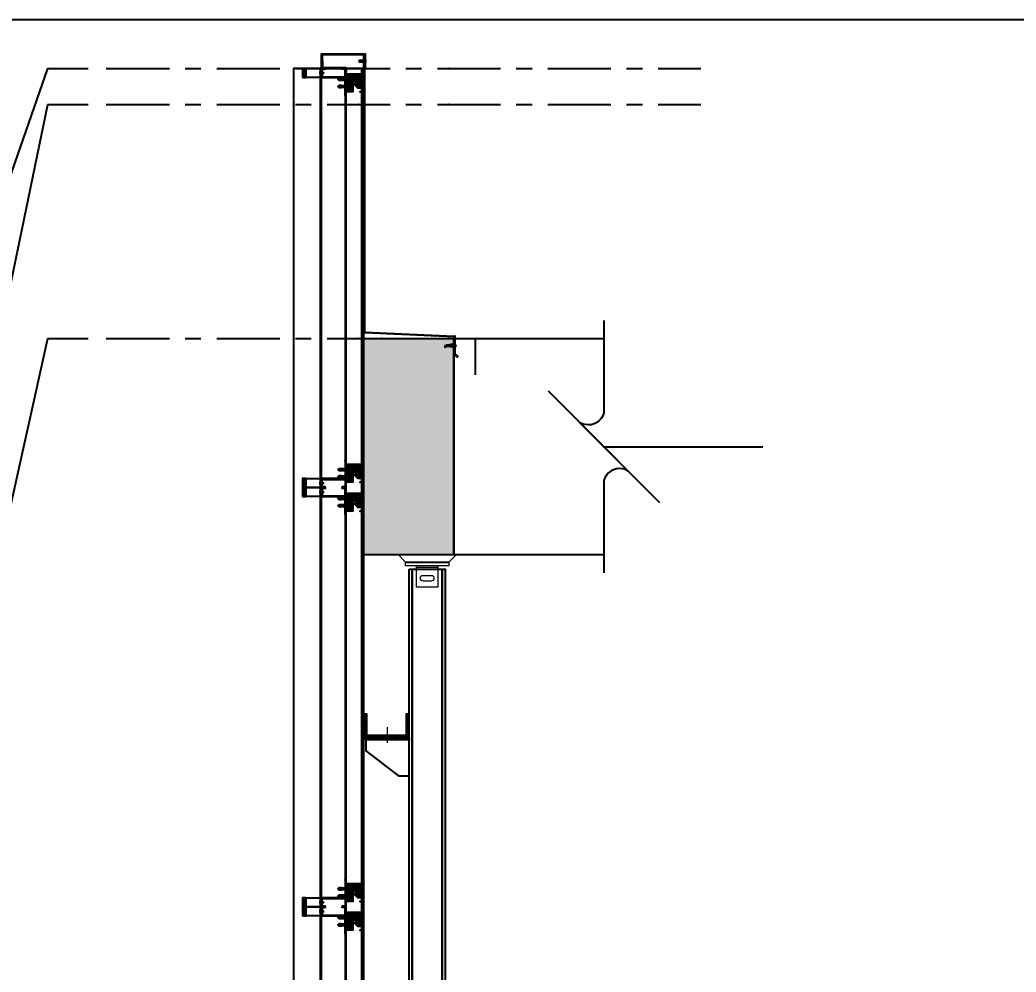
# Model space of a CAD drawing. Header units: millimetres. Extents: x -4391136 to -1798569, y -886572 to -291056.
# Drawn here: x -2178873 to -2176109, y -383498 to -380856 of the extents above; entities that cross this region are included whole.
import ezdxf

# ---------------------------------------------------------------- set-up
doc = ezdxf.new("R2010")
doc.units = ezdxf.units.MM
doc.set_wipeout_variables(frame=1)
for name, pattern in [('CENTER', [50.8, 31.75, -6.35, 6.35, -6.35]), ('TA_GL_000.70000', [1.925, 0.7, -0.175, 0.175, -0.175, 0.7]), ('TA_HL_001.00000', [6.5, 3.55, -2.95]), ('XKITLINE00', [0])]:
    doc.linetypes.add(name, pattern=pattern)
for name, color, linetype, plot in [('000 - 0_SYM_DWG_BREAKER_DEF_SUB', 7, 'Continuous', False), ('000 - H I D D E N', 7, 'Continuous', False), ('000 - STRUCTURE_STEEL_FRAMING_DEF_SUB', 7, 'Continuous', False), ('010 - ASPG_ACCESSORIES_DEF_SUB', 7, 'Continuous', False)]:
    doc.layers.add(name, color=color, linetype=linetype, plot=plot)
for name, color, linetype in [('000 - 0_SYM_DWG_BREAKER_MAIN_COLOR_1', 7, 'Continuous'), ('000 - 0_SYM_DWG_BREAKER_WIPEOUT_', 7, 'Continuous'), ('000 - 0_SYM_DWG_GRIDLINE_MAIN_COLOR_251', 7, 'Continuous'), ('000 - 0_SYM_DWG_LEVEL_MAIN_COLOR_2', 7, 'Continuous'), ('000 - 0_SYM_DWG_LEVEL_TEXT', 7, 'Continuous'), ('000 - CONCRETE_COL_CUT_COLOR_1', 7, 'Continuous'), ('000 - CONCRETE_COL_CUT_COLOR_5', 7, 'Continuous'), ('000 - CONCRETE_COL_HATCH_', 7, 'Continuous'), ('000 - CONCRETE_COL_MAIN_COLOR_1', 7, 'Continuous'), ('000 - CONCRETE_COL_WIPEOUT_', 7, 'Continuous'), ('000 - L I N E 0.1', 7, 'Continuous'), ('000 - STRUCTURE_STEEL_ACCESORIES_MAIN_COLOR_1', 7, 'Continuous'), ('000 - STRUCTURE_STEEL_FASTERN_MAIN_COLOR_2', 7, 'Continuous'), ('000 - STRUCTURE_STEEL_FRAMING_CUT_COLOR_4', 7, 'Continuous'), ('000 - STRUCTURE_STEEL_FRAMING_HATCH_', 7, 'Continuous'), ('000 - STRUCTURE_STEEL_FRAMING_MAIN_COLOR_1', 7, 'Continuous'), ('000 - STRUCTURE_STEEL_FRAMING_MAIN_COLOR_2', 7, 'Continuous'), ('000 - STRUCTURE_STEEL_FRAMING_SUB_COLOR_2', 7, 'Continuous'), ('000 - STRUCTURE_STEEL_FRAMING_WIPEOUT_', 7, 'Continuous'), ('010 - ASPG_ACCESSORIES_MAIN_COLOR_1', 7, 'Continuous'), ('010 - ASPG_ACCESSORIES_MAIN_COLOR_2', 7, 'Continuous'), ('010 - ASPG_ACCESSORIES_SUB_COLOR_2', 7, 'Continuous'), ('010 - ASPG_ACCESSORIES_SUB_COLOR_3', 7, 'Continuous'), ('010 - ASPG_ACCESSORIES_SYMBOL_', 7, 'Continuous'), ('010 - ASPG_ACCESSORIES_WIPEOUT_', 7, 'Continuous'), ('010 - ASPG_EXTR_MAIN_COLOR_2', 7, 'Continuous'), ('010 - ASPG_EXTR_WIPEOUT_', 7, 'Continuous'), ('010 - ASPG_FASTERN_MAIN_COLOR_1', 7, 'Continuous'), ('010 - ASPG_FASTERN_SUB_COLOR_2', 7, 'Continuous'), ('010 - ASPG_FASTERN_WIPEOUT_', 7, 'Continuous'), ('010 - ASPG_FLASHING_CUT_COLOR_3', 7, 'Continuous'), ('010 - ASPG_FLASHING_CUT_COLOR_4', 7, 'Continuous'), ('010 - ASPG_FLASHING_CUT_COLOR_5', 7, 'Continuous'), ('010 - ASPG_FLASHING_HATCH_', 7, 'Continuous'), ('010 - ASPG_FRAMING_CUT_COLOR_4', 7, 'Continuous'), ('010 - ASPG_FRAMING_HATCH_', 7, 'Continuous'), ('010 - ASPG_FRAMING_SUB_COLOR_2', 7, 'Continuous'), ('010 - ASPG_FRAMING_WIPEOUT_', 7, 'Continuous'), ('_PP-Dim', 7, 'Continuous'), ('Center Line', 7, 'CENTER'), ('HATCH', 7, 'Continuous')]:
    doc.layers.add(name, color=color, linetype=linetype)
doc.layers.add('Part', color=7, linetype='Continuous', lineweight=0)
doc.layers.add('SCREW', color=7, linetype='Continuous', lineweight=5)
doc.styles.add('Arial_1', font='arial.ttf', dxfattribs={"height": 2000})
doc.styles.add('Cetury Gothic', font='swissl.ttf')
doc.styles.add('TA', font='', dxfattribs={"height": 4.5})
doc.styles.get('TA').set_extended_font_data('Cordia New')
pattern_1 = [(45, (2715.48714, 3084.9077), (-0.265165043, 0.265165043), []), (45, (2715.6639, 3084.9077), (-0.265165043, 0.265165043), [])]
pattern_2 = [(45, (0, 0), (-1.01028, 1.01028), []), (45, (0.6735, 0), (-1.01028, 1.01028), [])]

# ---------------------------------------------------------------- blocks, each defined once
blk = doc.blocks.new('*U2446')
at = {"layer": '000 - CONCRETE_COL_HATCH_'}
h = blk.add_hatch(dxfattribs=at)
h.set_pattern_fill('AR-CONC', scale=0.04)
h.set_pattern_definition([(50, (500, -877306.8257), (7.28738676, -0.63756342), [0.762, -8.382]), (355, (500, -877306.826), (-1.40973686, 7.64227381), [0.6096, -6.705623367]), (100.4514447, (500.607, -877306.879), (5.877649884, 7.004710076), [0.64760035, -7.123609784]), (46.1842, (500, -877304.794), (10.84316164, -1.68169312), [1.143, -12.573]), (96.6355576, (500.904, -877304.934), (9.49616536, 9.89704498), [0.97140093, -10.68542433]), (351.1841512, (500, -877304.794), (9.49616536, 9.89704498), [0.91439868, -10.05838928]), (21, (501.016, -877305.3017), (6.06457565, -4.090607927), [0.762, -8.382]), (326, (501.016, -877305.302), (2.472081134, 7.367518645), [0.6096, -6.7056]), (71.451445, (501.5214, -877305.6426), (8.53665677, 3.276910755), [0.64760035, -7.123597504]), (37.5, (500, -877306.8257), (0.12354413, 3.382201555), [0, -6.62432, 0, -6.8072, 0, -6.731]), (7.5, (500, -877306.8257), (2.6727865, 4.007222993), [0, -3.88112, 0, -6.47192, 0, -2.5654]), (327.5, (497.7343, -877306.8257), (5.423623807, -0.22914976), [0, -2.54, 0, -7.9248, 0, -10.5156]), (317.5, (496.7183, -877306.8257), (5.925167255, 1.017059641), [0, -3.302, 0, -5.26288, 0, -7.4676])])
h.paths.add_polyline_path([(0, 0), (250, 0), (250, -600), (0, -600)])
at = {"layer": '000 - CONCRETE_COL_CUT_COLOR_1', "color": 7, "lineweight": -2}
blk.add_lwpolyline([(0, 0), (250, 0), (250, -600), (0, -600), (0, -600), (0, -600), (0, -600), (0, -600), (0, -600), (0, -600), (0, -600), (0, -600), (0, -600), (0, -600), (0, -600), (0, -600), (0, -600), (0, -600), (0, -600), (0, -600), (0, -600), (0, -600), (0, -600), (0, -600), (0, -600), (0, -600), (0, -600), (0, -600), (0, -600), (0, -600), (0, -600), (0, -600), (0, -600), (0, -600), (0, -600), (0, -600), (0, -600), (0, -600), (0, -600), (0, -600), (0, -600), (0, -600), (0, -600), (0, -600), (0, -600), (0, -600), (0, -600), (0, -600)], close=True, dxfattribs=at)
blk = doc.blocks.new('W-1-PP17-ENT2_REV00_20260609-024329_SEC_D2_ST')
at = {"layer": '000 - CONCRETE_COL_MAIN_COLOR_1', "color": 7}
blk.add_lwpolyline([(915.7, 113490), (250, 113490), (250, 114090), (915.7, 114090)], close=True, dxfattribs=at)
at = {"layer": '000 - CONCRETE_COL_CUT_COLOR_5', "color": 7}
blk.add_blockref('*U2446', (0, 114090), dxfattribs=at)
blk = doc.blocks.new('*A2430')
at = {"layer": 'Part', "color": 7, "linetype": 'XKITLINE00', "lineweight": 0}
for p, q in [((560.731873, 232.946249), (560.571873, 232.946249)), ((560.571873, 232.946249), (560.571873, 231.646249)), ((560.731873, 231.766249), (560.731873, 232.946249)), ((563.071873, 232.946249), (562.911873, 232.946249)), ((562.911873, 232.946249), (562.911873, 231.766249)), ((563.071873, 231.646249), (563.071873, 232.946249)), ((560.571873, 231.646249), (563.071873, 231.646249)), ((562.911873, 231.766249), (560.731873, 231.766249))]:
    blk.add_line(p, q, dxfattribs=at)
blk = doc.blocks.new('*A2431')
at = {"layer": 'Part', "color": 7, "linetype": 'XKITLINE00', "lineweight": 0}
for p, q in [((560.671873, 231.526249), (560.671873, 231.646249)), ((563.071873, 231.646249), (563.071873, 231.526249)), ((563.071873, 231.526249), (560.671873, 231.526249))]:
    blk.add_line(p, q, dxfattribs=at)
blk = doc.blocks.new('*U2432')
at = {"color": 7}
blk.add_wipeout([(-120, 100), (-120, 106), (-125, 106), (-125, 171), (-117, 171), (-117, 112), (-8, 112), (-8, 171), (0, 171), (0, 106), (0, 100), (0, 0), (-30, 0), (-120, 70)], dxfattribs=at)
at = {"layer": '000 - STRUCTURE_STEEL_FRAMING_HATCH_'}
h = blk.add_hatch(dxfattribs=at)
h.set_pattern_fill('ANSI32', scale=0.5)
h.paths.add_polyline_path([(-125, 171), (-125, 106), (0, 106), (0, 171), (-8, 171), (-8, 112), (-117, 112), (-117, 171)])
h = blk.add_hatch(dxfattribs=at)
h.set_pattern_fill('ANSI32', style=0)
h.set_pattern_definition(pattern_1)
h.paths.add_polyline_path([(-53, 112), (-53, 106), (-67, 106), (-67, 112)], flags=17)
h = blk.add_hatch(dxfattribs=at)
h.set_pattern_fill('ANSI32', style=0)
h.set_pattern_definition(pattern_1)
h.paths.add_polyline_path([(-38, 106), (-38, 100), (-82, 100), (-82, 106)], flags=17)
at = {"layer": '000 - STRUCTURE_STEEL_FRAMING_CUT_COLOR_4', "color": 7}
blk.add_lwpolyline([(-125, 171), (-125, 106), (0, 106), (0, 171), (-8, 171), (-8, 112), (-117, 112), (-117, 171), (-125, 171)], dxfattribs=at)
at = {"layer": '000 - STRUCTURE_STEEL_FRAMING_DEF_SUB', "color": 7, "linetype": 'XKITLINE00', "lineweight": 0}
blk.add_line((-60, 92.1), (-60, 135), dxfattribs=at)
blk.add_line((-60, 92.1), (-60, 135), dxfattribs=at)
at = {"layer": '000 - STRUCTURE_STEEL_FRAMING_HATCH_', "color": 7, "linetype": 'XKITLINE00', "lineweight": 0}
for p, q in [((-67, 106), (-67, 112)), ((-67, 106), (-67, 112)), ((-53, 106), (-53, 112)), ((-53, 106), (-53, 112)), ((-82, 100), (-82, 106)), ((-82, 100), (-82, 106)), ((-38, 100), (-38, 106)), ((-38, 100), (-38, 106))]:
    blk.add_line(p, q, dxfattribs=at)
at = {"layer": '000 - STRUCTURE_STEEL_FRAMING_MAIN_COLOR_2', "color": 7}
blk.add_lwpolyline([(-120, 106), (0, 106), (0, 100), (-120, 100)], close=True, dxfattribs=at)
blk.add_lwpolyline([(-120, 100), (-120, 70), (-30, 0), (0, 0), (0, 100), (-120, 100)], dxfattribs=at)
at = {"color": 7, "lineweight": 0, "xscale": 50, "yscale": 50, "zscale": 50}
blk.add_blockref('*A2430', (-28153.6, -11476.3), dxfattribs=at)
at = {"layer": '000 - STRUCTURE_STEEL_FRAMING_MAIN_COLOR_2', "color": 7, "xscale": 50, "yscale": 50, "zscale": 50}
blk.add_blockref('*A2431', (-28153.6, -11476.3), dxfattribs=at)
blk = doc.blocks.new('*U2462')
at = {"color": 7}
blk.add_wipeout([(60, 20), (60, 30), (-60, 30), (-60, 20), (-80, 0), (80, 0)], dxfattribs=at)
for points in [[(-226, -300), (-176, -300), (-176, 3500), (-226, 3500)], [(60, 2130), (60, 2120), (-60, 2120), (-60, 2130), (-80, 2150), (80, 2150)]]:
    blk.add_wipeout(points, dxfattribs=at).dxf.layer = '000 - STRUCTURE_STEEL_FRAMING_WIPEOUT_'
at = {"layer": '000 - STRUCTURE_STEEL_FASTERN_MAIN_COLOR_2', "color": 7}
blk.add_line((-60, 20), (60, 20), dxfattribs=at)
at = {"color": 7}
blk.add_wipeout([(60, 2130), (60, 2120), (-60, 2120), (-60, 2130), (-80, 2150), (80, 2150)], dxfattribs=at)
at = {"layer": '000 - STRUCTURE_STEEL_FASTERN_MAIN_COLOR_2', "color": 7}
blk.add_line((-60, 2130), (60, 2130), dxfattribs=at)
at = {"layer": '000 - STRUCTURE_STEEL_FASTERN_MAIN_COLOR_2', "color": 7, "lineweight": 0}
blk.add_lwpolyline([(60, 2130), (60, 2120), (-60, 2120), (-60, 2130), (-80, 2150), (80, 2150)], close=True, dxfattribs=at)
at = {"color": 7}
blk.add_wipeout([(-50, 40), (50, 40), (50, 2110), (-50, 2110)], dxfattribs=at)
at = {"layer": '000 - STRUCTURE_STEEL_ACCESORIES_MAIN_COLOR_1', "color": 7, "lineweight": 0}
for p, q in [((-30, 2060), (-30, 2120)), ((30, 2115), (-30, 2115)), ((30, 2120), (30, 2060)), ((30, 2060), (-30, 2060)), ((30, 90), (-30, 90)), ((-30, 90), (-30, 30)), ((30, 30), (30, 90)), ((30, 35), (-30, 35))]:
    blk.add_line(p, q, dxfattribs=at)
for points in [[(-15.2, 2078.5), (-12.5, 2078), (12.5, 2078), (15.2, 2078.5), (17.4, 2080.1), (19, 2082.3), (19.5, 2085), (19, 2087.7), (17.4, 2089.9), (15.2, 2091.5), (12.5, 2092), (-12.5, 2092), (-15.2, 2091.5), (-17.4, 2089.9), (-19, 2087.7), (-19.5, 2085), (-19, 2082.3), (-17.4, 2080.1), (-15.2, 2078.5)], [(-15.2, 71.5), (-12.5, 72), (12.5, 72), (15.2, 71.5), (17.4, 69.9), (19, 67.7), (19.5, 65), (19, 62.3), (17.4, 60.1), (15.2, 58.5), (12.5, 58), (-12.5, 58), (-15.2, 58.5), (-17.4, 60.1), (-19, 62.3), (-19.5, 65), (-19, 67.7), (-17.4, 69.9), (-15.2, 71.5)]]:
    blk.add_lwpolyline(points, close=True, dxfattribs=at)
at = {"layer": '000 - STRUCTURE_STEEL_FASTERN_MAIN_COLOR_2', "color": 7, "lineweight": 0}
blk.add_lwpolyline([(60, 20), (60, 30), (-60, 30), (-60, 20), (-80, 0), (80, 0)], close=True, dxfattribs=at)
at = {"layer": '000 - STRUCTURE_STEEL_FRAMING_MAIN_COLOR_1', "color": 7}
for points in [[(-50, 2110), (-42, 2110), (-42, 40), (-50, 40)], [(42, 2110), (50, 2110), (50, 40), (42, 40)]]:
    blk.add_lwpolyline(points, close=True, dxfattribs=at)
at = {"layer": '000 - STRUCTURE_STEEL_FRAMING_SUB_COLOR_2', "color": 7}
blk.add_lwpolyline([(-42, 2110), (42, 2110), (42, 40), (-42, 40)], close=True, dxfattribs=at)
at = {"color": 7}
for p in [(-50, 1536.5), (-50, 336.5)]:
    blk.add_blockref('*U2432', p, dxfattribs=at)
at = {"layer": '000 - STRUCTURE_STEEL_FRAMING_MAIN_COLOR_1', "color": 7}
for points in [[(-226, -300), (-181, -300), (-181, 3500), (-226, 3500)], [(-181, -300), (-176, -300), (-176, 3500), (-181, 3500)]]:
    blk.add_lwpolyline(points, close=True, dxfattribs=at)
at = {"color": 7}
blk.add_blockref('*U2432', (-50, 1536.5), dxfattribs=at)
blk.add_blockref('*U2432', (-50, 1536.5), dxfattribs=at)
blk = doc.blocks.new('000_ASPG_TYP_FILES_20260218-010703_FRAME_EXTR_HONLIZONTAL')
at = {"layer": '010 - ASPG_FRAMING_HATCH_'}
h = blk.add_hatch(dxfattribs=at)
h.set_pattern_fill('ANSI32', scale=0.1)
edge = h.paths.add_edge_path()
edge.add_line((74.7, 2), (25, 2))
edge.add_line((25, 2), (25, 67))
edge.add_arc((24.7, 67), 0.3, 0, 90)
edge.add_line((24.7, 67.3), (0.3, 67.3))
edge.add_arc((0.3, 67), 0.3, 90, 180)
edge.add_line((0, 67), (0, 57.6))
edge.add_arc((0.3, 57.6), 0.3, 180, 270)
edge.add_line((0.3, 57.3), (1.7, 57.3))
edge.add_arc((1.7, 57.6), 0.3, 270, 360)
edge.add_line((2, 57.6), (2, 65))
edge.add_arc((2.3, 65), 0.3, 90, 180, ccw=False)
edge.add_line((2.3, 65.3), (22.7, 65.3))
edge.add_arc((22.7, 65), 0.3, 0, 90, ccw=False)
edge.add_line((23, 65), (23, 49))
edge.add_line((23, 49), (23.5, 48.5))
edge.add_line((23.5, 48.5), (23, 48))
edge.add_line((23, 48), (23, 22.3))
edge.add_line((23, 22.3), (23.5, 21.8))
edge.add_line((23.5, 21.8), (23, 21.3))
edge.add_line((23, 21.3), (23, 2.3))
edge.add_arc((22.7, 2.3), 0.3, -90, 0, ccw=False)
edge.add_line((22.7, 2), (2.3, 2))
edge.add_arc((2.3, 2.3), 0.3, 180, 270, ccw=False)
edge.add_line((2, 2.3), (2, 9.7))
edge.add_arc((1.7, 9.7), 0.3, 0, 90)
edge.add_line((1.7, 10), (0.3, 10))
edge.add_arc((0.3, 9.7), 0.3, 90, 180)
edge.add_line((0, 9.7), (0, 0.3))
edge.add_arc((0.3, 0.3), 0.3, 180, 270)
edge.add_line((0.3, 0), (74.7, 0))
at = {"layer": '010 - ASPG_ACCESSORIES_DEF_SUB', "color": 7}
for p in [(0, 67.3), (0, 57.3), (25, 67.3), (25, 67.3), (0, 10), (0, 10), (0, 0), (75, 2), (75, 0)]:
    blk.add_point(p, dxfattribs=at)
at = {"layer": '010 - ASPG_FRAMING_CUT_COLOR_4', "color": 7}
blk.add_line((75, 0.3), (75, 1.7), dxfattribs=at)
blk.add_lwpolyline([(74.7, 2), (25, 2), (25, 67, 0.414214), (24.7, 67.3), (0.3, 67.3, 0.414214), (0, 67), (0, 57.6, 0.414214), (0.3, 57.3), (1.7, 57.3, 0.414214), (2, 57.6), (2, 65, -0.414214), (2.3, 65.3), (22.7, 65.3, -0.414214), (23, 65), (23, 49), (23.5, 48.5), (23, 48), (23, 22.3), (23.5, 21.8), (23, 21.3), (23, 2.3, -0.414214), (22.7, 2), (2.3, 2, -0.414214), (2, 2.3), (2, 9.7, 0.414214), (1.7, 10), (0.3, 10, 0.414214), (0, 9.7), (0, 0.3, 0.414214), (0.3, 0), (74.7, 0)], format="xyb", dxfattribs=at)
for centre, start, end in [((0.3, 57.6), 180, 270), ((1.7, 57.6), 270, 0), ((2.3, 65), 90, 180), ((0.3, 9.7), 90, 180), ((0.3, 0.3), 180, 270), ((1.7, 9.7), 0, 90), ((2.3, 2.3), 180, 270), ((22.7, 2.3), 270, 0), ((74.7, 1.7), 0, 90), ((74.7, 0.3), 270, 0)]:
    blk.add_arc(centre, 0.3, start, end, dxfattribs=at)
blk = doc.blocks.new('PZG35-9D5')
at = {"layer": 'Center Line', "color": 7}
blk.add_line((0, 3.7), (0, -10.5), dxfattribs=at)
at = {"layer": 'SCREW', "color": 7}
for p, q in [((-1.4, 0), (-1.4, -1.1)), ((1.4, 0), (1.4, -0.6)), ((-1.9, -1.4), (1.9, -0.9)), ((-1.9, -1.4), (-1.4, -1.1)), ((-1.9, -1.4), (-1.4, -1.7)), ((-1.9, -2.7), (1.9, -2.2)), ((-1.9, -2.7), (-1.4, -2.4)), ((-1.9, -2.7), (-1.4, -3)), ((-1.9, -4), (-1.4, -3.7)), ((-1.9, -4), (-1, -3.9)), ((-1.9, -4), (-1.4, -4.3)), ((-1.4, -1.1), (1.4, -0.6)), ((-1.4, -1.7), (1.4, -1.2)), ((-1.4, -1.7), (-1.4, -2.4)), ((-1.4, -2.4), (1.4, -1.9)), ((-1.4, -3), (1.4, -2.5)), ((-1.4, -3), (-1.4, -3.7)), ((-1.4, -3.7), (-0.8, -3.6)), ((-1.4, -4.3), (-1.4, -8.1)), ((-1.4, -4.3), (-1.2, -4.3)), ((0, -9.5), (-1.4, -8.1)), ((0, -9.5), (1.4, -8.1)), ((0.6, -3.3), (1.4, -3.2)), ((0.7, -3.7), (1.9, -3.5)), ((0.7, -3.9), (1.4, -3.8)), ((0.7, -4.6), (1.4, -4.5)), ((0.7, -5), (1.9, -4.8)), ((0.7, -5.2), (1.4, -5.1)), ((1.9, -0.9), (1.4, -0.6)), ((1.9, -0.9), (1.4, -1.2)), ((1.4, -1.2), (1.4, -1.9)), ((1.9, -2.2), (1.4, -1.9)), ((1.9, -2.2), (1.4, -2.5)), ((1.4, -2.5), (1.4, -3.2)), ((1.9, -3.5), (1.4, -3.2)), ((1.9, -3.5), (1.4, -3.8)), ((1.4, -3.8), (1.4, -4.5)), ((1.9, -4.8), (1.4, -4.5)), ((1.9, -4.8), (1.4, -5.1)), ((1.4, -5.1), (1.4, -8.1))]:
    blk.add_line(p, q, dxfattribs=at)
blk.add_lwpolyline([(0, -9.5), (0.7, -5.2), (0.7, -3.6, 0.417657), (0.4, -3.3, 0.108102), (-0.8, -3.6), (-1.4, -4.7)], format="xyb", dxfattribs=at)
blk = doc.blocks.new('*U3396')
at = {"layer": 'SCREW', "color": 7}
blk.add_lwpolyline([(3, 1.8, 0.09906), (0.8, 2.5), (0.8, 2.3), (-0.8, 2.3), (-0.8, 2.5, 0.09906), (-3, 1.8, 0.266588), (-3.5, 1), (-3.5, 0.2, 0.414214), (-3.3, 0), (3.3, 0, 0.414214), (3.5, 0.2), (3.5, 1, 0.266588)], format="xyb", close=True, dxfattribs=at)
blk.add_blockref('PZG35-9D5', (0, 0), dxfattribs=at)
blk = doc.blocks.new('000_ASPG_TYP_FILES_BK_FOR_ASPG_LOUVERS_SIDE_VIEW')
at = {"color": 7}
blk.add_point((0, 0), dxfattribs=at)
at = {"layer": '010 - ASPG_ACCESSORIES_MAIN_COLOR_1', "color": 7}
blk.add_line((2.8, -12.5), (2.8, 12.5), dxfattribs=at)
for points in [[(43.2, -12.5), (0.8, -12.5), (0.8, 12.5), (43.2, 12.5)], [(52.5, 12.5), (43.2, 12.5), (43.2, -12.5), (52.5, -12.5)]]:
    blk.add_lwpolyline(points, close=True, dxfattribs=at)
at = {"layer": '010 - ASPG_ACCESSORIES_SUB_COLOR_3', "color": 7}
for p, q in [((43.5, -12.5), (43.5, 12.5)), ((43.8, -12.5), (43.8, 12.5)), ((44.3, -12.5), (44.3, 12.5)), ((45, -12.5), (45, 12.5)), ((45.8, -12.5), (45.8, 12.5)), ((46.7, -12.5), (46.7, 12.5)), ((47.6, -12.5), (47.6, 12.5)), ((48.6, -12.5), (48.6, 12.5)), ((50.6, -12.5), (50.6, 12.5)), ((51.4, -12.5), (51.4, 12.5)), ((52.1, -12.5), (52.1, 12.5)), ((52.5, -12.5), (52.5, 12.5))]:
    blk.add_line(p, q, dxfattribs=at)
at = {"layer": 'SCREW', "color": 7, "rotation": 270}
blk.add_blockref('*U3396', (2.8, 0), dxfattribs=at)
blk = doc.blocks.new('A$C57452C2B')
at = {"layer": '010 - ASPG_FASTERN_MAIN_COLOR_1', "color": 7}
for p, q in [((0.007, 0.031), (0.0045, 0.021)), ((0.003, 0.0005), (0.003, 0.004)), ((0.01, 0), (0.004, 0)), ((0.005, 0.0005), (0.005, 0.004)), ((0.009, 0.0005), (0.009, 0.004)), ((0.011, 0.0005), (0.011, 0.004))]:
    blk.add_line(p, q, dxfattribs=at)
for points in [[(0.0045, 0.021), (0.0045, 0.028), (0.007, 0.031), (0.0095, 0.028), (0.0095, 0.021)], [(0.014, 0.005), (0.014, 0.006), (0, 0.006), (0, 0.005), (0.003, 0.004), (0.011, 0.004)]]:
    blk.add_lwpolyline(points, close=True, dxfattribs=at)
for centre, radius, start, end in [((0.004, 0.0013), 0.00125, 216.8699, 323.1301), ((0.007, 0.0043), 0.00425, 241.9275, 298.0725), ((0.01, 0.0013), 0.00125, 216.8699, 323.1301)]:
    blk.add_arc(centre, radius, start, end, dxfattribs=at)
at = {"layer": '010 - ASPG_FASTERN_SUB_COLOR_2', "color": 7}
for p in [(0.0095, 0.021), (0.0045, 0.021)]:
    blk.add_line(p, (0.0045, 0.0197), dxfattribs=at)
for points in [[(0.0045, 0.0167, 0.666667), (0.0045, 0.0182), (0.0095, 0.0195, 0.666667), (0.0095, 0.018)], [(0.0045, 0.0152, 0.666667), (0.0045, 0.0167), (0.0095, 0.018, 0.666667), (0.0095, 0.0165)], [(0.0045, 0.0137, 0.666667), (0.0045, 0.0152), (0.0095, 0.0165, 0.666667), (0.0095, 0.015)], [(0.0045, 0.0122, 0.666667), (0.0045, 0.0137), (0.0095, 0.015, 0.666667), (0.0095, 0.0135)], [(0.0045, 0.0107, 0.666667), (0.0045, 0.0122), (0.0095, 0.0135, 0.666667), (0.0095, 0.012)], [(0.0045, 0.0092, 0.666667), (0.0045, 0.0107), (0.0095, 0.012, 0.666667), (0.0095, 0.0105)], [(0.0045, 0.0077, 0.666667), (0.0045, 0.0092), (0.0095, 0.0105, 0.666667), (0.0095, 0.009)], [(0.0045, 0.0062, 0.666667), (0.0045, 0.0077), (0.0095, 0.009, 0.666667), (0.0095, 0.0075)], [(0.0047, 0.006, 0.091189), (0.0045, 0.0062), (0.0095, 0.0075, 0.666667), (0.0095, 0.006)]]:
    blk.add_lwpolyline(points, format="xyb", dxfattribs=at)
for centre, start, end in [((0.0042, 0.0189), 292.6199, 67.3801), ((0.0098, 0.0203), 112.6199, 247.3801)]:
    blk.add_arc(centre, 0.000812, start, end, dxfattribs=at)
blk = doc.blocks.new('A$C6d2a724f')
at = {"color": 7}
blk.add_wipeout([(-3.7, 6.3), (3.7, 6.3), (7.3, 0), (3.7, -6.3), (-3.7, -6.3), (-7.3, 0)], dxfattribs=at).dxf.layer = '010 - ASPG_FASTERN_MAIN_COLOR_1'
at = {"layer": '010 - ASPG_FASTERN_MAIN_COLOR_1', "color": 7}
blk.add_lwpolyline([(-3.7, 6.3), (3.7, 6.3), (7.3, 0), (3.7, -6.3), (-3.7, -6.3), (-7.3, 0)], close=True, dxfattribs=at)
at = {"layer": '010 - ASPG_FASTERN_SUB_COLOR_2', "color": 7}
for radius in [6.33, 3.96]:
    blk.add_circle((0, 0), radius, dxfattribs=at)
blk = doc.blocks.new('A$Cb3d6a647')
at = {"color": 7}
blk.add_wipeout([(0, -50), (0, -50), (0, 0), (40, 0), (40, -40), (33.7, -40), (28.7, -35), (28.7, -25), (27.4, -21.8), (24.2, -20.5), (21, -21.8), (19.7, -25), (19.7, -50)], dxfattribs=at).dxf.layer = '010 - ASPG_FASTERN_WIPEOUT_'
at = {"layer": 'HATCH'}
h = blk.add_hatch(dxfattribs=at)
h.set_pattern_fill('DOTS', scale=0.5)
h.paths.add_polyline_path([(3, 0), (3, -8), (4, -8), (5, -11), (8.5, -11, -0.236068), (9, -12), (9, -19), (5, -19), (4, -22), (3, -22), (3, -28), (4, -28), (5, -31), (8.5, -31, -0.236068), (9, -32), (9, -39), (5, -39), (4, -42), (3, -42), (3, -50), (19.7, -50), (19.7, -25, -1), (28.7, -25), (28.7, -35), (33.7, -40), (40, -40), (40, 0)])
at = {"color": 7}
blk.add_point((40, -50), dxfattribs=at)
at = {"layer": '010 - ASPG_ACCESSORIES_MAIN_COLOR_1', "color": 7}
blk.add_lwpolyline([(0, 0), (3, 0), (3, -50), (0, -50)], close=True, dxfattribs=at)
at = {"layer": '010 - ASPG_ACCESSORIES_MAIN_COLOR_2', "color": 7}
blk.add_lwpolyline([(0, 0), (40, 0), (40, -40), (33.7, -40), (28.7, -35), (28.7, -25, 1), (19.7, -25), (19.7, -50), (0, -50)], format="xyb", close=True, dxfattribs=at)
at = {"color": 7, "extrusion": (0, 0, -1), "xscale": 1000, "yscale": 1000, "zscale": -1000, "rotation": 270}
for p in [(-9, -8), (-9, -28)]:
    blk.add_blockref('A$C57452C2B', p, dxfattribs=at)
at = {"color": 7}
blk.add_blockref('A$C6d2a724f', (24.2, -25), dxfattribs=at)
blk = doc.blocks.new('*U2463')
at = {"color": 7}
blk.add_wipeout([(1138.3, 2), (25, 2), (25, 67.3), (1138.3, 67.3)], dxfattribs=at).dxf.layer = '010 - ASPG_FRAMING_WIPEOUT_'
blk.add_blockref('000_ASPG_TYP_FILES_20260218-010703_FRAME_EXTR_HONLIZONTAL', (0, 0), dxfattribs=at)
at = {"color": 7, "xscale": -1}
blk.add_blockref('000_ASPG_TYP_FILES_20260218-010703_FRAME_EXTR_HONLIZONTAL', (1163.3, 0), dxfattribs=at)
at = {"color": 7}
blk.add_wipeout([(3490, 67.8), (3490, 144.8), (0, 144.8), (0, 67.8)], dxfattribs=at).dxf.layer = '010 - ASPG_EXTR_WIPEOUT_'
blk.add_point((25, 67.3), dxfattribs=at)
at = {"layer": '010 - ASPG_EXTR_MAIN_COLOR_2', "color": 7}
blk.add_lwpolyline([(3490, 69.8), (3490, 144.8), (0, 144.8), (0, 69.8)], close=True, dxfattribs=at)
at = {"layer": '010 - ASPG_FRAMING_SUB_COLOR_2', "color": 7}
blk.add_lwpolyline([(1138.3, 2), (25, 2), (25, 67.3), (1138.3, 67.3)], close=True, dxfattribs=at)
at = {"color": 7, "rotation": 90}
for p in [(12.5, 67.3), (1150.8, 67.3)]:
    blk.add_blockref('000_ASPG_TYP_FILES_BK_FOR_ASPG_LOUVERS_SIDE_VIEW', p, dxfattribs=at)
at = {"color": 7, "rotation": 270}
for p in [(65, 0), (1148.3, 0)]:
    blk.add_blockref('A$Cb3d6a647', p, dxfattribs=at)
blk = doc.blocks.new('*U2468')
at = {"color": 7}
blk.add_wipeout([(1138.3, 2), (25, 2), (25, 67.3), (1138.3, 67.3)], dxfattribs=at).dxf.layer = '010 - ASPG_FRAMING_WIPEOUT_'
at = {"layer": '010 - ASPG_FRAMING_SUB_COLOR_2', "color": 7}
blk.add_lwpolyline([(1138.3, 2), (25, 2), (25, 67.3), (1138.3, 67.3)], close=True, dxfattribs=at)
at = {"color": 7, "rotation": 90}
for p in [(12.5, 67.3), (1150.8, 67.3)]:
    blk.add_blockref('000_ASPG_TYP_FILES_BK_FOR_ASPG_LOUVERS_SIDE_VIEW', p, dxfattribs=at)
at = {"color": 7}
blk.add_blockref('000_ASPG_TYP_FILES_20260218-010703_FRAME_EXTR_HONLIZONTAL', (0, 0), dxfattribs=at)
at = {"color": 7, "xscale": -1}
blk.add_blockref('000_ASPG_TYP_FILES_20260218-010703_FRAME_EXTR_HONLIZONTAL', (1163.3, 0), dxfattribs=at)
at = {"color": 7, "rotation": 270}
for p in [(65, 0), (1148.3, 0)]:
    blk.add_blockref('A$Cb3d6a647', p, dxfattribs=at)
blk = doc.blocks.new('*U2485')
at = {"layer": '000 - 0_SYM_DWG_LEVEL_MAIN_COLOR_2'}
blk.add_hatch(color=7, dxfattribs=at).paths.add_polyline_path([(-96.01, -15.17), (-99, -20.35), (-101.99, -15.17)])
at = {"color": 7}
blk.add_point((0, 0), dxfattribs=at)
at = {"layer": '000 - 0_SYM_DWG_GRIDLINE_MAIN_COLOR_251', "color": 7}
blk.add_lwpolyline([(-99, -20.35), (-39, -20.35), (-34.5, 0), (-30, 0)], dxfattribs=at)
at = {"layer": '000 - 0_SYM_DWG_LEVEL_MAIN_COLOR_2', "color": 7, "lineweight": 25}
for p, q in [((-96.01, -15.17), (-101.99, -15.17)), ((-101.99, -15.17), (-99, -20.35)), ((-99, -20.35), (-96.01, -15.17))]:
    blk.add_line(p, q, dxfattribs=at)
at = {"layer": '000 - 0_SYM_DWG_LEVEL_TEXT', "color": 7, "style": 'Arial_1'}
for tag, p in [('LV_NAME_1', (-94.78, -8.42)), ('LV_NAME_2', (-94.79, -13.51)), ('LV_NAME_3', (-94.8, -18.6))]:
    blk.add_attdef(tag, p, '', height=3, dxfattribs=at)
blk = doc.blocks.new('*U2929')
at = {"layer": '000 - 0_SYM_DWG_GRIDLINE_MAIN_COLOR_251', "color": 7, "linetype": 'ByBlock', "ltscale": 5}
blk.add_line((14, 0), (-19, 0), dxfattribs=at)
at = {"layer": '000 - 0_SYM_DWG_GRIDLINE_MAIN_COLOR_251', "color": 7}
for p in [(-5, 0), (0, 0)]:
    blk.add_point(p, dxfattribs=at)
at = {"color": 7, "style": 'TA', "flags": 1}
blk.add_attdef('LOCATION', (6, -6), '', height=4.5, rotation=270, dxfattribs=at)
blk = doc.blocks.new('*U2487')
at = {"layer": '000 - 0_SYM_DWG_LEVEL_MAIN_COLOR_2'}
blk.add_hatch(color=7, dxfattribs=at).paths.add_polyline_path([(-96.01, -7.82), (-99, -13), (-101.99, -7.82)])
at = {"color": 7}
blk.add_point((0, 0), dxfattribs=at)
at = {"layer": '000 - 0_SYM_DWG_GRIDLINE_MAIN_COLOR_251', "color": 7}
blk.add_lwpolyline([(-99, -13), (-39, -13), (-34.5, 0), (-30, 0)], dxfattribs=at)
at = {"layer": '000 - 0_SYM_DWG_LEVEL_MAIN_COLOR_2', "color": 7, "lineweight": 25}
for p, q in [((-96.01, -7.82), (-101.99, -7.82)), ((-101.99, -7.82), (-99, -13)), ((-99, -13), (-96.01, -7.82))]:
    blk.add_line(p, q, dxfattribs=at)
at = {"layer": '000 - 0_SYM_DWG_LEVEL_TEXT', "color": 7, "style": 'Arial_1'}
for tag, p in [('LV_NAME_1', (-94.78, -1.08)), ('LV_NAME_2', (-94.79, -6.17)), ('LV_NAME_3', (-94.8, -11.26))]:
    blk.add_attdef(tag, p, '', height=3, dxfattribs=at)
blk = doc.blocks.new('*U2488')
at = {"layer": '000 - 0_SYM_DWG_LEVEL_MAIN_COLOR_2'}
blk.add_hatch(color=7, dxfattribs=at).paths.add_polyline_path([(-96.01, -16.71), (-99, -21.88), (-101.99, -16.71)])
at = {"color": 7}
blk.add_point((0, 0), dxfattribs=at)
at = {"layer": '000 - 0_SYM_DWG_GRIDLINE_MAIN_COLOR_251', "color": 7}
blk.add_lwpolyline([(-99, -21.88), (-39, -21.88), (-34.5, 0), (-30, 0)], dxfattribs=at)
at = {"layer": '000 - 0_SYM_DWG_LEVEL_MAIN_COLOR_2', "color": 7, "lineweight": 25}
for p, q in [((-96.01, -16.71), (-101.99, -16.71)), ((-101.99, -16.71), (-99, -21.88)), ((-99, -21.88), (-96.01, -16.71))]:
    blk.add_line(p, q, dxfattribs=at)
at = {"layer": '000 - 0_SYM_DWG_LEVEL_TEXT', "color": 7, "style": 'Arial_1'}
for tag, p in [('LV_NAME_1', (-94.78, -9.96)), ('LV_NAME_2', (-94.79, -15.05)), ('LV_NAME_3', (-94.8, -20.14))]:
    blk.add_attdef(tag, p, '', height=3, dxfattribs=at)
blk = doc.blocks.new('W-1-PP17-ENT2_REV00_20260609-101754_SEC_C1_DIMS')
at = {"color": 7, "xscale": 25, "yscale": 25, "zscale": 25}
for name, p, values in [('*U2487', (0, 114840), {'LV_NAME_2': 'TOP OF LOUVER ', 'LV_NAME_3': 'FFL +114.840m.'}), ('*U2488', (0, 114740), {'LV_NAME_2': 'TOP OF BEAM LEVEL', 'LV_NAME_3': 'SFL +114.740m.'}), ('*U2485', (0, 114090), {'LV_NAME_2': 'TOP OF BEAM LEVEL', 'LV_NAME_3': 'SFL +114.090 m.'})]:
    blk.add_blockref(name, p, dxfattribs=at).add_auto_attribs(values)
at = {"layer": '000 - 0_SYM_DWG_GRIDLINE_MAIN_COLOR_251', "color": 7, "linetype": 'TA_GL_000.70000', "xscale": 50, "yscale": 50, "zscale": 50, "rotation": 180}
for p in [(0, 114840), (0, 114740), (0, 114090)]:
    blk.add_blockref('*U2929', p, dxfattribs=at)
blk = doc.blocks.new('A$Cbc3bdfda')
at = {"layer": '_PP-Dim', "color": 7}
blk.add_lwpolyline([(0, -400), (775, -400), (775, 0), (0, 0)], close=True, dxfattribs=at)
blk = doc.blocks.new('*U2495')
at = {"color": 7}
blk.add_wipeout([(17.63, -14), (0, -14), (0, -3.75), (-0.11, -3.43), (-0.29, -3.15), (-0.51, -2.9), (-0.78, -2.69), (-1.09, -2.54), (-1.41, -2.45), (-1.75, -2.42), (-2.08, -2.46), (-2.4, -2.56), (-2.7, -2.71), (0, 0), (2.69, 2.69), (2.39, 2.54), (2.07, 2.45), (1.73, 2.42), (1.4, 2.46), (1.08, 2.55), (0.78, 2.7), (0.52, 2.9), (0.29, 3.15), (0.12, 3.44), (0, 3.75), (0, 14), (17.63, 14), (17.63, 3.75), (17.75, 3.44), (17.92, 3.15), (18.14, 2.9), (18.41, 2.7), (18.71, 2.55), (19.03, 2.46), (19.36, 2.42), (19.69, 2.45), (20.01, 2.54), (20.31, 2.69), (17.63, 0), (14.92, -2.71), (15.22, -2.56), (15.55, -2.46), (15.88, -2.42), (16.22, -2.45), (16.54, -2.54), (16.84, -2.69), (17.11, -2.9), (17.34, -3.15), (17.51, -3.43), (17.63, -3.75)], dxfattribs=at).dxf.layer = '000 - 0_SYM_DWG_BREAKER_WIPEOUT_'
at = {"layer": '000 - 0_SYM_DWG_BREAKER_DEF_SUB', "color": 7}
blk.add_line((0, 0), (17.63, 0), dxfattribs=at)
at = {"layer": '000 - 0_SYM_DWG_BREAKER_MAIN_COLOR_1', "color": 7, "linetype": 'ByBlock', "lineweight": -2}
blk.add_line((-6.18, -6.2), (6.18, 6.2), dxfattribs=at)
blk.add_lwpolyline([(0, -14), (0, -3.75), (-0.11, -3.43), (-0.29, -3.15), (-0.51, -2.9), (-0.78, -2.69), (-1.09, -2.54), (-1.41, -2.45), (-1.75, -2.42), (-2.08, -2.46), (-2.4, -2.56), (-2.7, -2.71), (0, 0), (2.69, 2.69), (2.39, 2.54), (2.07, 2.45), (1.73, 2.42), (1.4, 2.46), (1.08, 2.55), (0.78, 2.7), (0.52, 2.9), (0.29, 3.15), (0.12, 3.44), (0, 3.75), (0, 14)], dxfattribs=at)
blk.add_point((0, 0), dxfattribs=at)
blk = doc.blocks.new('A$C09BF45C0')
at = {"layer": '000 - L I N E 0.1', "color": 7}
for p, q in [((0, 0.019), (0, 0.0195)), ((0.009, 0.0195), (0, 0.0195)), ((0.009, 0.019), (0, 0.019)), ((0.002, 0.019), (0.0025, 0.0172)), ((0.002, 0.0164), (0.007, 0.0175)), ((0.002, 0.0144), (0.007, 0.0155)), ((0.002, 0.0124), (0.007, 0.0135)), ((0.002, 0.0104), (0.007, 0.0115)), ((0.002, 0.0084), (0.0043, 0.0089)), ((0.002, 0.0064), (0.0033, 0.0067)), ((0.002, 0.0044), (0.0027, 0.0046)), ((0.0025, 0.0169), (0.0025, 0.0172)), ((0.0025, 0.0149), (0.0025, 0.0161)), ((0.0025, 0.0129), (0.0025, 0.0141)), ((0.0025, 0.0109), (0.0025, 0.0121)), ((0.0025, 0.0089), (0.0025, 0.0101)), ((0.0025, 0.0069), (0.0025, 0.0081)), ((0.0025, 0.0049), (0.0025, 0.0061)), ((0.0025, 0.0024), (0.0025, 0.0041)), ((0.0025, 0.0024), (0.0045, 0)), ((0.0039, 0.0207), (0.0039, 0.02)), ((0.0039, 0.02), (0.0051, 0.02)), ((0.0045, 0), (0.0065, 0.0081)), ((0.0045, 0), (0.0065, 0.0024)), ((0.0051, 0.02), (0.0051, 0.0207)), ((0.0057, 0.0092), (0.007, 0.0095)), ((0.0065, 0.0081), (0.0057, 0.0015)), ((0.0064, 0.0074), (0.007, 0.0075)), ((0.0065, 0.0158), (0.0065, 0.017)), ((0.0065, 0.0138), (0.0065, 0.015)), ((0.0065, 0.0118), (0.0065, 0.013)), ((0.0065, 0.0098), (0.0065, 0.011)), ((0.0065, 0.0078), (0.0065, 0.009)), ((0.0065, 0.0024), (0.0065, 0.007)), ((0.0065, 0.0058), (0.0065, 0.007)), ((0.0065, 0.0038), (0.0065, 0.005)), ((0.0066, 0.0177), (0.007, 0.019)), ((0.009, 0.019), (0.009, 0.0195))]:
    blk.add_line(p, q, dxfattribs=at)
for points in [[(0.0025, 0.0169), (0.0065, 0.0178, 0.222712), (0.007, 0.0175, -0.168799), (0.0065, 0.017), (0.0025, 0.0161, -0.16927), (0.002, 0.0164, 0.183704)], [(0.0025, 0.0149), (0.0065, 0.0158, 0.222712), (0.007, 0.0155, -0.168799), (0.0065, 0.015), (0.0025, 0.0141, -0.16927), (0.002, 0.0144, 0.183704)], [(0.0025, 0.0129), (0.0065, 0.0138, 0.222712), (0.007, 0.0135, -0.168799), (0.0065, 0.013), (0.0025, 0.0121, -0.16927), (0.002, 0.0124, 0.183704)], [(0.0025, 0.0109), (0.0065, 0.0118, 0.222712), (0.007, 0.0115, -0.168799), (0.0065, 0.011), (0.0025, 0.0101, -0.16927), (0.002, 0.0104, 0.183704)]]:
    blk.add_lwpolyline(points, format="xyb", close=True, dxfattribs=at)
for points in [[(0.0041, 0.0085), (0.0025, 0.0081, -0.16927), (0.002, 0.0084, 0.183704), (0.0025, 0.0089), (0.0065, 0.0098, 0.222712), (0.007, 0.0095, -0.168799), (0.0065, 0.009), (0.0061, 0.009)], [(0.0032, 0.0063), (0.0025, 0.0061, -0.16927), (0.002, 0.0064, 0.183704), (0.0025, 0.0069), (0.0035, 0.0071)], [(0.0027, 0.0042), (0.0025, 0.0041, -0.16927), (0.002, 0.0044, 0.183704), (0.0025, 0.0049)], [(0.0065, 0.0077), (0.0065, 0.0078, 0.222712), (0.007, 0.0075, -0.168799), (0.0065, 0.007), (0.0064, 0.007)]]:
    blk.add_lwpolyline(points, format="xyb", dxfattribs=at)
blk.add_lwpolyline([(0.0025, 0.0049), (0.0028, 0.0049)], dxfattribs=at)
for centre, radius, start, end in [((0.0045, 0.0117), 0.00904, 60.1372, 119.8628), ((0.0176, 0.0018), 0.0151, 151.1413, 177.5421), ((0.0052, 0.008), 0.00131, 2.4501, 128.8284)]:
    blk.add_arc(centre, radius, start, end, dxfattribs=at)
at = {"layer": '000 - H I D D E N', "color": 7, "insert": (0.005, 0.0067), "char_height": 0.001, "width": 0.059684, "attachment_point": 2, "style": 'Cetury Gothic'}
blk.add_mtext('\\A1;{\\H0.7x;\\S3/4;\\H1.429x;" }', dxfattribs=at)
blk = doc.blocks.new('000 - SELF_DRILLING_NO8.')
at = {"layer": '000 - L I N E 0.1', "color": 7, "xscale": 1000, "yscale": 1000, "zscale": 1000, "rotation": 90}
blk.add_blockref('A$C09BF45C0', (19, -4.5), dxfattribs=at)
blk = doc.blocks.new('*U2715')
at = {"layer": '010 - ASPG_ACCESSORIES_MAIN_COLOR_2', "color": 7}
blk.add_lwpolyline([(-0.0029, 0.0013), (-0.0027, 0.0017, -0.57735), (-0.0025, 0.0017), (-0.0023, 0.0013), (-0.0018, 0.0013), (-0.0015, 0.0017, -0.57735), (-0.0014, 0.0017), (-0.0011, 0.0013), (-0.0006, 0.0013), (-0.0004, 0.0017, -0.57735), (-0.0002, 0.0017), (0, 0.0014), (0, 0.0029, -0.049876), (0.0015, 0.0028, -0.129377), (0.0022, 0, -0.129377), (0.0015, -0.0028, -0.049876), (0, -0.0029), (0, -0.0013), (0, -0.0013), (-0.0006, -0.0013), (-0.0008, -0.0017, -0.577351), (-0.0009, -0.0017), (-0.0012, -0.0013), (-0.0017, -0.0013), (-0.0019, -0.0017, -0.577351), (-0.0021, -0.0017), (-0.0023, -0.0013), (-0.0029, -0.0013), (-0.0031, -0.0017, -0.57735), (-0.0033, -0.0017)], format="xyb", dxfattribs=at)
at = {"layer": '010 - ASPG_ACCESSORIES_SUB_COLOR_2', "color": 7}
for p, q in [((-0.0033, -0.0025), (-0.0033, 0.0025)), ((-0.0029, 0.0013), (-0.0033, 0.0013)), ((-0.0029, -0.0013), (-0.0033, 0.0007)), ((-0.0018, 0.0013), (-0.0023, 0.0013)), ((-0.0006, 0.0013), (-0.0011, 0.0013)), ((0, 0.0029), (0, -0.0029)), ((0.0015, 0.0028), (0.0015, -0.0028)), ((0.0015, 0.0004), (0.0015, -0.0004)), ((0.0022, 0.0004), (0.0015, 0.0004)), ((-0.0033, -0.0017), (-0.0033, -0.0016)), ((-0.0031, -0.0017), (-0.0029, -0.0013)), ((-0.0023, -0.0013), (-0.0029, -0.0013)), ((-0.0012, -0.0013), (-0.0017, -0.0013)), ((0, -0.0013), (-0.0006, -0.0013)), ((0.0015, -0.0004), (0.0022, -0.0004))]:
    blk.add_line(p, q, dxfattribs=at)
for points in [[(-0.0021, -0.0017), (-0.0023, -0.0013), (-0.0029, 0.0013), (-0.0027, 0.0017, -0.57735), (-0.0025, 0.0017), (-0.0023, 0.0013), (-0.0017, -0.0013), (-0.0019, -0.0017, -0.57)], [(-0.0009, -0.0017), (-0.0012, -0.0013), (-0.0018, 0.0013), (-0.0015, 0.0017, -0.57735), (-0.0014, 0.0017), (-0.0011, 0.0013), (-0.0006, -0.0013), (-0.0008, -0.0017, -0.57)]]:
    blk.add_lwpolyline(points, format="xyb", close=True, dxfattribs=at)
blk.add_lwpolyline([(0, -0.0013), (0, -0.0013), (-0.0006, 0.0013), (-0.0004, 0.0017, -0.57735), (-0.0002, 0.0017), (0, 0.0014)], format="xyb", dxfattribs=at)
for centre, radius, start, end in [((0, -0.0044), 0.00734, 78.5788, 90), ((-0.0034, 0), 0.00561, 0, 29.4871), ((-0.0034, 0), 0.00561, 330.5129, 0), ((-0.0032, -0.0016), 0.0000944, 210, 330), ((0, 0.0044), 0.00734, 270, 281.4212)]:
    blk.add_arc(centre, radius, start, end, dxfattribs=at)
at = {"color": 7}
blk.add_wipeout([(-0.002, 0.0025), (-0.002, -0.0025), (-0.008, -0.0025), (-0.008, -0.0041), (-0.0148, -0.0025), (-0.0148, -0.0019), (-0.016, -0.0019), (-0.016, -0.0025), (-0.0173, -0.0025), (-0.0173, -0.0019), (-0.0185, -0.0019), (-0.0185, -0.0025), (-0.0198, -0.0025), (-0.0198, -0.0019), (-0.021, -0.0019), (-0.021, -0.0025), (-0.0223, -0.0025), (-0.0235, -0.0012), (-0.0235, -0.0005), (-0.0093, -0.0005), (-0.0093, 0.0005), (-0.0235, 0.0005), (-0.0235, 0.0013), (-0.0223, 0.0025), (-0.021, 0.0025), (-0.021, 0.0019), (-0.0198, 0.0019), (-0.0198, 0.0025), (-0.0185, 0.0025), (-0.0185, 0.0019), (-0.0173, 0.0019), (-0.0173, 0.0025), (-0.016, 0.0025), (-0.016, 0.0019), (-0.0148, 0.0019), (-0.0148, 0.0025), (-0.008, 0.0041), (-0.008, 0.0025)], dxfattribs=at).dxf.layer = '010 - ASPG_ACCESSORIES_WIPEOUT_'
blk.add_point((-0.0275, -0.0041), dxfattribs=at)
at = {"layer": '010 - ASPG_ACCESSORIES_MAIN_COLOR_2', "color": 7}
blk.add_lwpolyline([(-0.002, 0.0025), (-0.002, -0.0025), (-0.008, -0.0025), (-0.008, -0.0041), (-0.0148, -0.0025), (-0.0148, -0.0019), (-0.016, -0.0019), (-0.016, -0.0025), (-0.0173, -0.0025), (-0.0173, -0.0019), (-0.0185, -0.0019), (-0.0185, -0.0025), (-0.0198, -0.0025), (-0.0198, -0.0019), (-0.021, -0.0019), (-0.021, -0.0025), (-0.0223, -0.0025), (-0.0235, -0.0012), (-0.0235, -0.0005), (-0.0093, -0.0005), (-0.0093, 0.0005), (-0.0235, 0.0005), (-0.0235, 0.0013), (-0.0223, 0.0025), (-0.021, 0.0025), (-0.021, 0.0019), (-0.0198, 0.0019), (-0.0198, 0.0025), (-0.0185, 0.0025), (-0.0185, 0.0019), (-0.0173, 0.0019), (-0.0173, 0.0025), (-0.016, 0.0025), (-0.016, 0.0019), (-0.0148, 0.0019), (-0.0148, 0.0025), (-0.008, 0.0041), (-0.008, 0.0025), (-0.002, 0.0025)], close=True, dxfattribs=at)
at = {"layer": '010 - ASPG_ACCESSORIES_SUB_COLOR_2', "color": 7}
for p, q in [((-0.0093, 0.0005), (-0.0235, 0.0005)), ((-0.0198, 0.0019), (-0.021, 0.0019)), ((-0.0173, 0.0019), (-0.0185, 0.0019)), ((-0.0148, 0.0019), (-0.016, 0.0019)), ((-0.008, 0.0041), (-0.0148, 0.0025)), ((-0.0148, 0.0025), (-0.002, 0.0025)), ((-0.0148, 0.0005), (-0.0148, 0.0025)), ((-0.0093, -0.0005), (-0.0093, 0.0005)), ((-0.008, 0.0025), (-0.008, 0.0041)), ((-0.0198, -0.0019), (-0.021, -0.0019)), ((-0.0173, -0.0019), (-0.0185, -0.0019)), ((-0.0148, -0.0019), (-0.016, -0.0019)), ((-0.0148, -0.0025), (-0.0148, -0.0005)), ((-0.002, -0.0025), (-0.0148, -0.0025)), ((-0.008, -0.0041), (-0.0148, -0.0025)), ((-0.008, -0.0041), (-0.008, -0.0025))]:
    blk.add_line(p, q, dxfattribs=at)
for points in [[(-0.0235, 0.0005), (-0.0235, 0.0013), (-0.0223, 0.0025), (-0.021, 0.0025), (-0.021, 0.0005)], [(-0.0198, 0.0005), (-0.0198, 0.0025), (-0.0185, 0.0025), (-0.0185, 0.0005)], [(-0.0173, 0.0005), (-0.0173, 0.0025), (-0.016, 0.0025), (-0.016, 0.0005)], [(-0.0093, -0.0005), (-0.0235, -0.0005)], [(-0.021, -0.0005), (-0.021, -0.0025), (-0.0223, -0.0025), (-0.0235, -0.0012), (-0.0235, -0.0005)], [(-0.0185, -0.0005), (-0.0185, -0.0025), (-0.0198, -0.0025), (-0.0198, -0.0005)], [(-0.016, -0.0005), (-0.016, -0.0025), (-0.0173, -0.0025), (-0.0173, -0.0005)]]:
    blk.add_lwpolyline(points, dxfattribs=at)
at = {"layer": '010 - ASPG_ACCESSORIES_SYMBOL_', "color": 7}
blk.add_line((0.0046, 0), (-0.0288, 0), dxfattribs=at)
blk = doc.blocks.new('*U2717')
at = {"layer": '010 - ASPG_FLASHING_HATCH_'}
h = blk.add_hatch(dxfattribs=at)
h.set_pattern_fill('ANSI32', scale=0.03)
h.set_pattern_definition(pattern_2)
h.paths.add_polyline_path([(54, 0), (52, 0), (52, 38), (-65.3, 38), (-65.3, 0), (-67.3, 0), (-67.3, 40), (54, 40)])
h = blk.add_hatch(dxfattribs=at)
h.set_pattern_fill('ANSI32', scale=0.03)
h.set_pattern_definition([(45, (-1e-13, -533), (-10.1028, 10.1028), []), (45, (6.735, -533), (-10.1028, 10.1028), [])])
edge = h.paths.add_edge_path()
edge.add_line((303, -793), (310.7, -799.4))
edge.add_line((310.7, -799.4), (309.4, -801))
edge.add_line((309.4, -801), (301, -793.9))
edge.add_line((301, -793.9), (301, -746))
edge.add_arc((300, -746), 1, 0, 90)
edge.add_line((300, -745), (53, -734))
edge.add_arc((53, -731), 3, 180, 270, ccw=False)
edge.add_line((50, -731), (50, 38))
edge.add_line((50, 38), (52, 38))
edge.add_line((52, 38), (52, -731))
edge.add_arc((53, -731), 1, 180, 270)
edge.add_line((53, -732), (300, -743))
edge.add_arc((300, -746), 3, 0, 90, ccw=False)
edge.add_line((303, -746), (303, -793))
h = blk.add_hatch(dxfattribs=at)
h.set_pattern_fill('ANSI32', scale=0.03)
h.set_pattern_definition(pattern_2)
edge = h.paths.add_edge_path()
edge.add_line((-65.3, 20), (-65.3, 2))
edge.add_arc((-63.3, 2), 2, 180, 270)
edge.add_line((-63.3, 0), (0, 0))
edge.add_line((0, 0), (0, -10))
edge.add_line((0, -10), (2, -10))
edge.add_line((2, -10), (2, 0))
edge.add_arc((0, 0), 2, 0, 90)
edge.add_line((0, 2), (-63.3, 2))
edge.add_line((-63.3, 2), (-63.3, 20))
edge.add_line((-63.3, 20), (-65.3, 20))
at = {"color": 7}
for p in [(303, -743), (100, -750)]:
    blk.add_point(p, dxfattribs=at)
at = {"layer": '010 - ASPG_FLASHING_CUT_COLOR_3', "color": 7}
blk.add_lwpolyline([(54, 0), (52, 0), (52, 38), (-65.3, 38), (-65.3, 0), (-67.3, 0), (-67.3, 40), (54, 40)], close=True, dxfattribs=at)
at = {"layer": '010 - ASPG_FLASHING_CUT_COLOR_4', "color": 7}
blk.add_lwpolyline([(-65.3, 20), (-65.3, 2, 0.414214), (-63.3, 0), (0, 0), (0, -10), (2, -10), (2, 0, 0.414214), (0, 2), (-63.3, 2), (-63.3, 20)], format="xyb", close=True, dxfattribs=at)
at = {"layer": '010 - ASPG_FLASHING_CUT_COLOR_5', "color": 7}
blk.add_lwpolyline([(303, -793), (310.7, -799.4), (309.4, -801), (301, -793.9), (301, -746, 0.414214), (300, -745), (53, -734, -0.414214), (50, -731), (50, 38), (52, 38), (52, -731, 0.414214), (53, -732), (300, -743, -0.414214), (303, -746)], format="xyb", close=True, dxfattribs=at)
at = {"color": 7, "rotation": 180}
blk.add_blockref('000 - SELF_DRILLING_NO8.', (54, 20), dxfattribs=at)
at = {"layer": '000 - L I N E 0.1', "color": 7, "xscale": 1000, "yscale": 1000, "zscale": 1000}
blk.add_blockref('*U2715', (303, -769.5), dxfattribs=at)

msp = doc.modelspace()

# ---------------------------------------------------------------- block references
at = {"color": 7}
msp.add_blockref('*U2462', (-2177743, -384490.4), dxfattribs=at)

# ---------------------------------------------------------------- next in the draw order: block references
at = {"color": 7, "linetype": 'TA_HL_001.00000', "rotation": 90}
msp.add_blockref('*U2463', (-2177969, -384480.4), dxfattribs=at)

# ---------------------------------------------------------------- next in the draw order: block references
msp.add_blockref('*U2468', (-2177969, -383317.1), dxfattribs=at)

# ---------------------------------------------------------------- next in the draw order: block references
msp.add_blockref('*U2468', (-2177969, -382153.8), dxfattribs=at)

# ---------------------------------------------------------------- next in the draw order: block references
at = {"color": 7}
msp.add_blockref('W-1-PP17-ENT2_REV00_20260609-024329_SEC_D2_ST', (-2177919, -495830.4), dxfattribs=at)

# ---------------------------------------------------------------- next in the draw order: linework, layer by layer
msp.add_line((-2177610.1, -381740.4), (-2177610.1, -381840.4), dxfattribs=at)

# ---------------------------------------------------------------- next in the draw order: block references
msp.add_blockref('W-1-PP17-ENT2_REV00_20260609-101754_SEC_C1_DIMS', (-2177933.3, -495830.4), dxfattribs=at)
at = {"layer": '_PP-Dim', "color": 7, "xscale": 25, "yscale": 25, "zscale": 25}
msp.add_blockref('A$Cbc3bdfda', (-2181636.8, -380855.9), dxfattribs=at)

# ---------------------------------------------------------------- next in the draw order: block references
at = {"color": 7}
msp.add_blockref('*U2717', (-2177969, -380990.4), dxfattribs=at)
at = {"color": 7, "xscale": -25, "yscale": 25, "zscale": 25, "rotation": 180}
msp.add_blockref('*U2495', (-2177252.8, -382040.4), dxfattribs=at)

doc.saveas('drawing.dxf')
